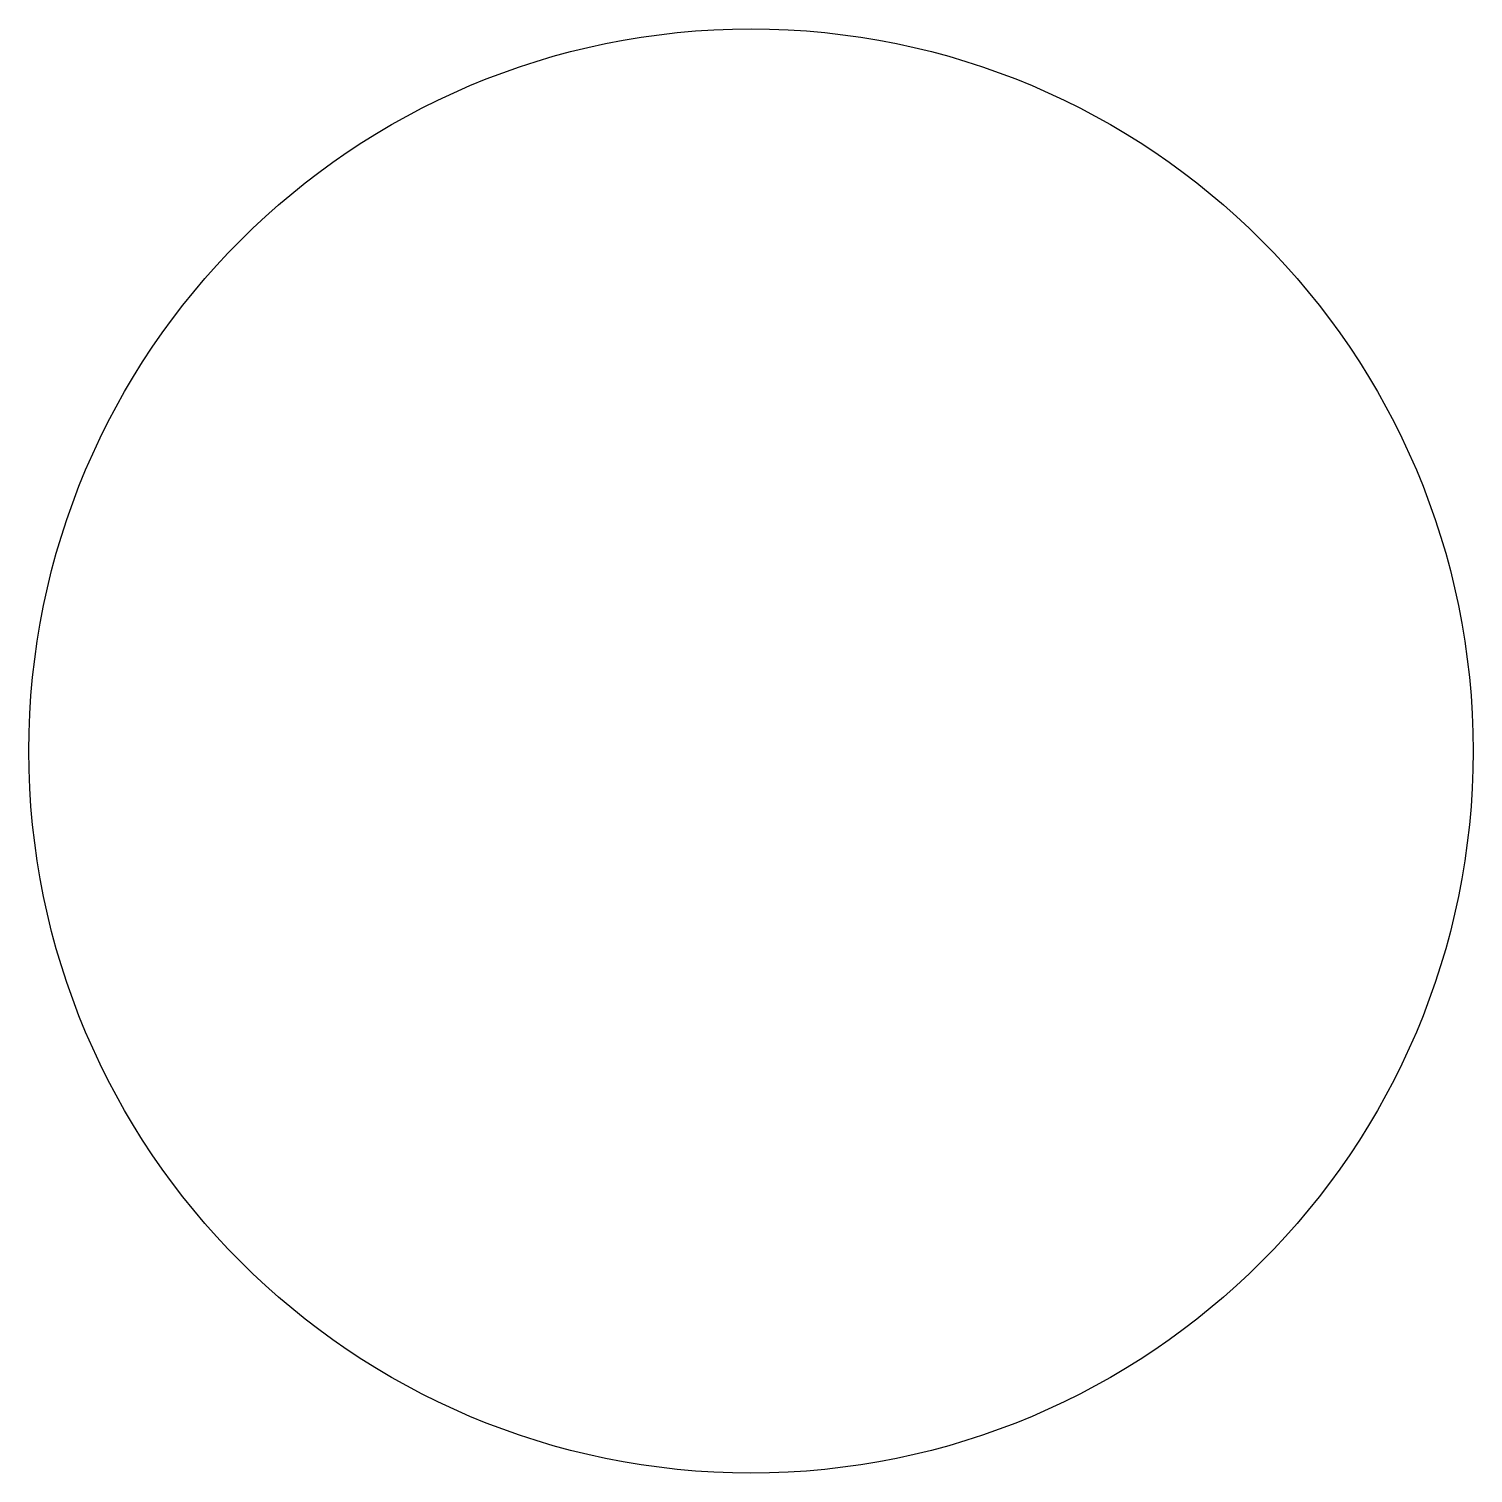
# Model space of a CAD drawing. Extents: x -27.5 to 27.5, y -27.5 to 27.5.
import ezdxf

# ---------------------------------------------------------------- set-up
doc = ezdxf.new("R2010")
doc.units = 0
doc.header["$MEASUREMENT"] = 0
doc.layers.add('VISIBLE', color=7, linetype='CONTINUOUS')

msp = doc.modelspace()

# ---------------------------------------------------------------- linework, layer by layer
at = {"layer": 'VISIBLE'}
msp.add_circle((0, 0, 4), 27.5, dxfattribs=at)

doc.saveas('drawing.dxf')
